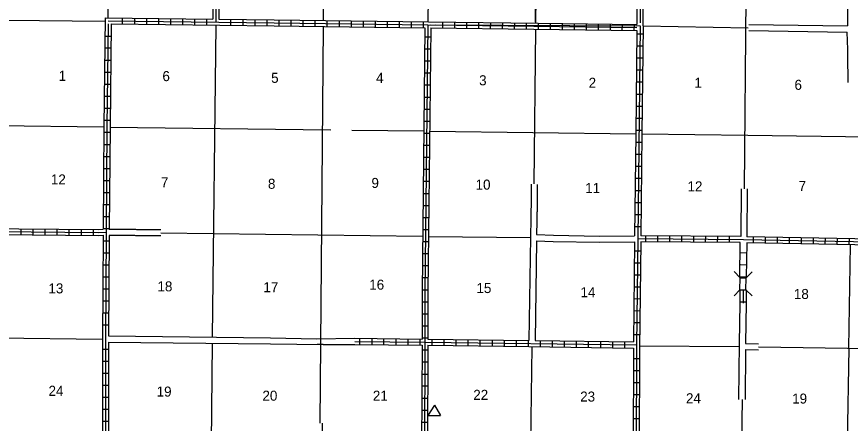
# Model space of a CAD drawing. Extents: x 1114317 to 1552118, y 15990191 to 16382059.
# Drawn here: x 1399191 to 1440738, y 16130776 to 16151040 of the extents above; entities that cross this region are included whole.
import ezdxf

# ---------------------------------------------------------------- set-up
doc = ezdxf.new("R2010")
doc.units = 0
for name, color, linetype in [('L11', 7, 'Continuous'), ('L13', 7, 'Continuous'), ('L14', 7, 'Continuous'), ('L18', 7, 'Continuous'), ('L35', 7, 'Continuous'), ('L8', 7, 'Continuous'), ('L9', 7, 'Continuous')]:
    doc.layers.add(name, color=color, linetype=linetype)

msp = doc.modelspace()

# ---------------------------------------------------------------- linework, layer by layer
at = {"layer": 'L11'}
for p, q in [((1440616, 16153304), (1440591, 16150578)), ((1435678, 16150642), (1440591, 16150578)), ((1435675, 16150346), (1440589, 16150274)), ((1435299, 16142468), (1435276, 16140078)), ((1435599, 16142465), (1435576, 16140075)), ((1424801, 16140061), (1424714, 16134902)), ((1425105, 16139876), (1425025, 16134896)), ((1435224, 16136763), (1435200, 16134754)), ((1435542, 16136763), (1435522, 16134754)), ((1435200, 16134754), (1435169, 16131967)), ((1435522, 16134754), (1436164, 16134744)), ((1435522, 16134453), (1435499, 16131965)), ((1435522, 16134453), (1436160, 16134443)), ((1414424, 16130785), (1414413, 16129717))]:
    msp.add_line(p, q, dxfattribs=at)
for points in [[(1440624, 16147757), (1440624, 16147808), (1440625, 16147856), (1440623, 16147905), (1440623, 16147956), (1440620, 16148904), (1440619, 16148952), (1440617, 16149002), (1440616, 16149054), (1440616, 16149106), (1440616, 16149157), (1440616, 16149207), (1440616, 16149255), (1440615, 16149303), (1440614, 16149352), (1440613, 16149402), (1440589, 16150274)], [(1424835, 16142686), (1424831, 16142386), (1424830, 16142336), (1424829, 16142284), (1424830, 16142234), (1424830, 16142184), (1424829, 16141887), (1424827, 16141839), (1424826, 16141788), (1424825, 16141734), (1424826, 16141684), (1424823, 16141339), (1424821, 16141291), (1424819, 16141242), (1424816, 16141193), (1424814, 16141142), (1424812, 16141091), (1424810, 16141038), (1424810, 16140986), (1424810, 16140936), (1424810, 16140885), (1424811, 16140834), (1424812, 16140780), (1424815, 16140727), (1424817, 16140685), (1424815, 16140644), (1424813, 16140597), (1424808, 16140547), (1424805, 16140492), (1424804, 16140439), (1424803, 16140390), (1424802, 16140339), (1424802, 16140287), (1424802, 16140237), (1424801, 16140061)], [(1425135, 16142682), (1425131, 16142382), (1425130, 16142332), (1425129, 16142284), (1425130, 16142235), (1425130, 16142184), (1425129, 16141882), (1425127, 16141830), (1425126, 16141781), (1425125, 16141735), (1425126, 16141685), (1425123, 16141331), (1425121, 16141279), (1425119, 16141228), (1425116, 16141178), (1425114, 16141129), (1425112, 16141080), (1425110, 16141034), (1425110, 16140985), (1425110, 16140936), (1425110, 16140886), (1425111, 16140838), (1425112, 16140791), (1425114, 16140744), (1425118, 16140687), (1425115, 16140628), (1425112, 16140575), (1425108, 16140525), (1425105, 16140481), (1425104, 16140434), (1425103, 16140383), (1425102, 16140334), (1425102, 16140286), (1425102, 16140236), (1425102, 16140180)], [(1406370, 16140114), (1406320, 16140116), (1406273, 16140118), (1406225, 16140117), (1406174, 16140118), (1406125, 16140118), (1406073, 16140118), (1406024, 16140119), (1405974, 16140118), (1405924, 16140119), (1405875, 16140119), (1405824, 16140119), (1405774, 16140120), (1405725, 16140120), (1405675, 16140120), (1405623, 16140120), (1405574, 16140121), (1405523, 16140121), (1405473, 16140123), (1405424, 16140123), (1405373, 16140123), (1405323, 16140124), (1405274, 16140125), (1405224, 16140125), (1405173, 16140126), (1405123, 16140127), (1405073, 16140128), (1405022, 16140129), (1404972, 16140130), (1404923, 16140131), (1404873, 16140132), (1404824, 16140133), (1404775, 16140133), (1404725, 16140134), (1404675, 16140134), (1404625, 16140134), (1404575, 16140134), (1404524, 16140135), (1404473, 16140136), (1404423, 16140136), (1404372, 16140137), (1404322, 16140139), (1404274, 16140140), (1404225, 16140140), (1404175, 16140140), (1404125, 16140141), (1404075, 16140141), (1404025, 16140142), (1403975, 16140142), (1403800, 16140143)], [(1406380, 16140414), (1406330, 16140416), (1406277, 16140418), (1406225, 16140417), (1406175, 16140418), (1406125, 16140418), (1406077, 16140418), (1406026, 16140419), (1405976, 16140418), (1405926, 16140419), (1405875, 16140419), (1405826, 16140419), (1405776, 16140420), (1405725, 16140420), (1405676, 16140420), (1405627, 16140420), (1405577, 16140421), (1405528, 16140421), (1405478, 16140423), (1405426, 16140423), (1405378, 16140423), (1405328, 16140424), (1405277, 16140425), (1405227, 16140425), (1405178, 16140426), (1405128, 16140427), (1405078, 16140428), (1405029, 16140429), (1404979, 16140430), (1404929, 16140431), (1404879, 16140432), (1404828, 16140433), (1404777, 16140433), (1404726, 16140434), (1404676, 16140434), (1404627, 16140434), (1404576, 16140434), (1404527, 16140435), (1404478, 16140436), (1404428, 16140436), (1404380, 16140437), (1404329, 16140439), (1404278, 16140440), (1404227, 16140440), (1404177, 16140440), (1404127, 16140441), (1404077, 16140441), (1404028, 16140442), (1403977, 16140442), (1403802, 16140443)], [(1425102, 16140180), (1425949, 16140145), (1428230, 16140103), (1429989, 16140118)], [(1425105, 16139876), (1425934, 16139844), (1428230, 16139802), (1429990, 16139816)], [(1403774, 16135129), (1411847, 16135034), (1414138, 16134992), (1416050, 16135013)], [(1403774, 16134828), (1411847, 16134738), (1414466, 16134696), (1414165, 16134696)], [(1414466, 16134696), (1416050, 16134712)]]:
    msp.add_lwpolyline(points, dxfattribs=at)
at = {"layer": 'L13'}
for p, q in [((1419931, 16171630), (1419682, 16150784)), ((1414656, 16168034), (1414471, 16150852)), ((1403758, 16150978), (1403989, 16166563)), ((1435549, 16155276), (1435445, 16142467)), ((1425091, 16154217), (1425051, 16150714)), ((1398690, 16150869), (1403603, 16150821)), ((1409118, 16150617), (1408937, 16135068)), ((1414471, 16150552), (1414294, 16130783)), ((1430406, 16150584), (1435650, 16150489)), ((1425047, 16150418), (1424958, 16142708)), ((1395660, 16145640), (1403542, 16145546)), ((1403842, 16145536), (1414842, 16145403)), ((1415897, 16145388), (1419475, 16145345)), ((1419774, 16145336), (1430047, 16145208)), ((1430348, 16145203), (1435625, 16145135)), ((1435625, 16145135), (1445922, 16145008)), ((1406370, 16140270), (1419421, 16140101)), ((1419717, 16140087), (1424801, 16140033)), ((1440738, 16139677), (1440650, 16134527)), ((1393256, 16135102), (1403473, 16134975)), ((1408938, 16134770), (1408879, 16129788)), ((1424864, 16134592), (1424803, 16129612)), ((1430234, 16134642), (1435198, 16134612)), ((1436162, 16134593), (1442764, 16134495)), ((1440657, 16134527), (1440575, 16129252)), ((1435354, 16131966), (1435157, 16118888))]:
    msp.add_line(p, q, dxfattribs=at)
at = {"layer": 'L18'}
for p, q in [((1435247, 16138028), (1434946, 16138334)), ((1435237, 16137426), (1435247, 16138028)), ((1435247, 16138028), (1435548, 16138028)), ((1435538, 16137426), (1435548, 16138028)), ((1435548, 16138028), (1435849, 16138328)), ((1435237, 16137426), (1434941, 16137135)), ((1435237, 16137426), (1435538, 16137426)), ((1435538, 16137426), (1435839, 16137130))]:
    msp.add_line(p, q, dxfattribs=at)
at = {"layer": 'L35'}
for p, q in [((1420015, 16131676), (1419682, 16131169)), ((1420015, 16131676), (1420321, 16131169)), ((1419682, 16131169), (1420321, 16131169))]:
    msp.add_line(p, q, dxfattribs=at)
at = {"layer": 'L8'}
for p, q in [((1425015, 16155842), (1425031, 16150768)), ((1404455, 16150969), (1404455, 16150668)), ((1405057, 16150958), (1405057, 16150663)), ((1405659, 16150953), (1405659, 16150652)), ((1406256, 16150953), (1406256, 16150652)), ((1406858, 16150943), (1406858, 16150642)), ((1407454, 16150937), (1407454, 16150636)), ((1408056, 16150927), (1408056, 16150626)), ((1408658, 16150921), (1408658, 16150620)), ((1409856, 16150911), (1409856, 16150610)), ((1410458, 16150900), (1410458, 16150605)), ((1411055, 16150895), (1411055, 16150594)), ((1411657, 16150884), (1411657, 16150583)), ((1412259, 16150884), (1412259, 16150583)), ((1412855, 16150879), (1412855, 16150578)), ((1413457, 16150869), (1413457, 16150568)), ((1414054, 16150863), (1414054, 16150562)), ((1414656, 16150853), (1414656, 16150552)), ((1415258, 16150842), (1415258, 16150547)), ((1415854, 16150837), (1415854, 16150536)), ((1416456, 16150826), (1416456, 16150525)), ((1417058, 16150821), (1417058, 16150520)), ((1417655, 16150811), (1417655, 16150510)), ((1418257, 16150800), (1418257, 16150504)), ((1418859, 16150795), (1418859, 16150494)), ((1419455, 16150784), (1419455, 16150488)), ((1420427, 16150478), (1420430, 16150776)), ((1421023, 16150470), (1421027, 16150769)), ((1421620, 16150463), (1421624, 16150761)), ((1422216, 16150455), (1422220, 16150753)), ((1422813, 16150448), (1422817, 16150746)), ((1423409, 16150440), (1423413, 16150738)), ((1424006, 16150433), (1424010, 16150731)), ((1424603, 16150425), (1424606, 16150723)), ((1425199, 16150417), (1425203, 16150716)), ((1425796, 16150410), (1425799, 16150708)), ((1426392, 16150402), (1426396, 16150701)), ((1426989, 16150395), (1426993, 16150693)), ((1427585, 16150387), (1427589, 16150685)), ((1428182, 16150380), (1428186, 16150678)), ((1428779, 16150372), (1428782, 16150670)), ((1429375, 16150365), (1429379, 16150663)), ((1429972, 16150357), (1429975, 16150655)), ((1430258, 16150583), (1430142, 16139971)), ((1430406, 16150584), (1430348, 16145203)), ((1403600, 16150077), (1403901, 16150077)), ((1430104, 16150354), (1430047, 16145208)), ((1430400, 16150172), (1430099, 16150172)), ((1419524, 16150034), (1419825, 16150034)), ((1403589, 16149480), (1403890, 16149480)), ((1419513, 16149438), (1419814, 16149438)), ((1430400, 16149570), (1430099, 16149570)), ((1403584, 16148878), (1403880, 16148878)), ((1419513, 16148836), (1419814, 16148836)), ((1430390, 16148968), (1430089, 16148968)), ((1403573, 16148276), (1403874, 16148276)), ((1419508, 16148234), (1419809, 16148234)), ((1430379, 16148371), (1430084, 16148371)), ((1403563, 16147679), (1403864, 16147679)), ((1419497, 16147637), (1419798, 16147637)), ((1430374, 16147769), (1430073, 16147769)), ((1430363, 16147167), (1430062, 16147167)), ((1403558, 16147078), (1403859, 16147078)), ((1419492, 16147035), (1419788, 16147035)), ((1403547, 16146476), (1403848, 16146476)), ((1419492, 16146433), (1419788, 16146433)), ((1430363, 16146571), (1430062, 16146571)), ((1430358, 16145969), (1430057, 16145969)), ((1403542, 16145879), (1403843, 16145879)), ((1419482, 16145837), (1419783, 16145837)), ((1403542, 16145277), (1403843, 16145277)), ((1419471, 16145235), (1419772, 16145235)), ((1430047, 16145208), (1429989, 16140118)), ((1430348, 16145367), (1430047, 16145367)), ((1430348, 16145203), (1430291, 16140119)), ((1403531, 16144675), (1403832, 16144675)), ((1430337, 16144770), (1430041, 16144770)), ((1419466, 16144638), (1419767, 16144638)), ((1403531, 16144078), (1403832, 16144078)), ((1419466, 16144036), (1419767, 16144036)), ((1430337, 16144168), (1430041, 16144168)), ((1403526, 16143477), (1403822, 16143477)), ((1419455, 16143434), (1419756, 16143434)), ((1430332, 16143572), (1430031, 16143572)), ((1403515, 16142880), (1403816, 16142880)), ((1419450, 16142838), (1419746, 16142838)), ((1430321, 16142970), (1430020, 16142970)), ((1403515, 16142278), (1403816, 16142278)), ((1419439, 16142236), (1419740, 16142236)), ((1430316, 16142368), (1430015, 16142368)), ((1430305, 16141771), (1430004, 16141771)), ((1403505, 16141676), (1403806, 16141676)), ((1419429, 16141634), (1419730, 16141634)), ((1403505, 16141079), (1403806, 16141079)), ((1419429, 16141037), (1419730, 16141037)), ((1430305, 16141169), (1430004, 16141169)), ((1430300, 16140567), (1429999, 16140567)), ((1399413, 16140171), (1399413, 16140467)), ((1400015, 16140171), (1400015, 16140467)), ((1400617, 16140161), (1400617, 16140462)), ((1401213, 16140150), (1401213, 16140451)), ((1401815, 16140150), (1401815, 16140451)), ((1402417, 16140145), (1402417, 16140446)), ((1403014, 16140134), (1403014, 16140435)), ((1403500, 16140477), (1403800, 16140477)), ((1419424, 16140435), (1419725, 16140435)), ((1430531, 16140117), (1430529, 16139818)), ((1431128, 16140112), (1431126, 16139814)), ((1431725, 16140107), (1431722, 16139809)), ((1432321, 16140102), (1432319, 16139804)), ((1403500, 16139876), (1403800, 16139876)), ((1419413, 16139833), (1419714, 16139833)), ((1432918, 16140098), (1432915, 16139799)), ((1433514, 16140093), (1433512, 16139794)), ((1434111, 16140088), (1434109, 16139790)), ((1434707, 16140083), (1434705, 16139785)), ((1435237, 16138038), (1435256, 16139780)), ((1435573, 16139775), (1435553, 16138038)), ((1435902, 16140068), (1435897, 16139770)), ((1436499, 16140057), (1436493, 16139759)), ((1437095, 16140046), (1437089, 16139747)), ((1437692, 16140034), (1437686, 16139736)), ((1438288, 16140023), (1438282, 16139725)), ((1438885, 16140011), (1438879, 16139713)), ((1439481, 16140000), (1439475, 16139702)), ((1440078, 16139989), (1440072, 16139690)), ((1440674, 16139977), (1440668, 16139679)), ((1403489, 16139279), (1403790, 16139279)), ((1429986, 16139376), (1430284, 16139372)), ((1435247, 16139284), (1435553, 16139279)), ((1419408, 16139237), (1419709, 16139237)), ((1403489, 16138677), (1403790, 16138677)), ((1419408, 16138635), (1419709, 16138635)), ((1429979, 16138779), (1430278, 16138776)), ((1435258, 16138688), (1435564, 16138677)), ((1403489, 16138075), (1403790, 16138075)), ((1419397, 16138038), (1419698, 16138038)), ((1429973, 16138182), (1430271, 16138179)), ((1435237, 16138086), (1435548, 16138075)), ((1403484, 16137478), (1403779, 16137478)), ((1419392, 16137436), (1419688, 16137436)), ((1429966, 16137586), (1430265, 16137583)), ((1435231, 16137420), (1435224, 16136763)), ((1435249, 16137423), (1435547, 16137420)), ((1435398, 16137422), (1435392, 16136764)), ((1435548, 16137420), (1435542, 16136763)), ((1403484, 16136876), (1403779, 16136876)), ((1419392, 16136834), (1419688, 16136834)), ((1429960, 16136989), (1430258, 16136986)), ((1435243, 16136827), (1435541, 16136824)), ((1429953, 16136393), (1430251, 16136389)), ((1403484, 16136280), (1403779, 16136280)), ((1419392, 16136238), (1419688, 16136238)), ((1403473, 16135678), (1403774, 16135678)), ((1419392, 16135636), (1419688, 16135636)), ((1429947, 16135796), (1430245, 16135793)), ((1429940, 16135200), (1430238, 16135196)), ((1416282, 16135013), (1416282, 16134712)), ((1416884, 16135002), (1416884, 16134701)), ((1417481, 16134992), (1417481, 16134696)), ((1418082, 16134986), (1418082, 16134685)), ((1418679, 16134976), (1418679, 16134680)), ((1419281, 16134970), (1419281, 16134669)), ((1419392, 16135034), (1419688, 16135034)), ((1419883, 16134960), (1419883, 16134667)), ((1420480, 16134955), (1420480, 16134658)), ((1421081, 16134955), (1421081, 16134654)), ((1421683, 16134944), (1421683, 16134643)), ((1422280, 16134933), (1422280, 16134638)), ((1422882, 16134928), (1422882, 16134627)), ((1423484, 16134918), (1423484, 16134617)), ((1424080, 16134912), (1424080, 16134611)), ((1424682, 16134902), (1424682, 16134601)), ((1425279, 16134896), (1425279, 16134596)), ((1425881, 16134886), (1425881, 16134585)), ((1426483, 16134875), (1426483, 16134580)), ((1427079, 16134870), (1427079, 16134569)), ((1427681, 16134859), (1427681, 16134559)), ((1428283, 16134854), (1428283, 16134553)), ((1428880, 16134844), (1428880, 16134543)), ((1429482, 16134833), (1429482, 16134537)), ((1403473, 16134479), (1403774, 16134479)), ((1419392, 16134437), (1419688, 16134437)), ((1403473, 16133877), (1403774, 16133877)), ((1429932, 16134005), (1430230, 16134004)), ((1419381, 16133835), (1419682, 16133835)), ((1403473, 16133275), (1403774, 16133275)), ((1419381, 16133233), (1419682, 16133233)), ((1429929, 16133409), (1430228, 16133408)), ((1403473, 16132679), (1403774, 16132679)), ((1419381, 16132637), (1419682, 16132637)), ((1429927, 16132812), (1430225, 16132811)), ((1429925, 16132216), (1430223, 16132214)), ((1403473, 16132077), (1403774, 16132077)), ((1419371, 16132035), (1419672, 16132035)), ((1403473, 16131475), (1403774, 16131475)), ((1419371, 16131438), (1419672, 16131438)), ((1429922, 16131619), (1430220, 16131618)), ((1429920, 16131022), (1430218, 16131021)), ((1403473, 16130878), (1403774, 16130878)), ((1419371, 16130836), (1419672, 16130836))]:
    msp.add_line(p, q, dxfattribs=at)
for points in [[(1409439, 16177195), (1409413, 16171894), (1409233, 16161392), (1409154, 16156069), (1409117, 16150779)], [(1430590, 16176905), (1430522, 16171630), (1430390, 16167078), (1430337, 16161117), (1430289, 16155837), (1430258, 16150737)], [(1409175, 16166519), (1409080, 16161392), (1409006, 16156069), (1408964, 16150921)], [(1409383, 16161355), (1409307, 16156069), (1409265, 16150921)], [(1430142, 16155684), (1430104, 16150648)], [(1430437, 16155684), (1430405, 16150584)], [(1403605, 16150979), (1403542, 16145567), (1403500, 16140446)], [(1403605, 16150979), (1408964, 16150921)], [(1409265, 16150921), (1412021, 16150884), (1419716, 16150784)], [(1403758, 16150679), (1403690, 16145567), (1403647, 16140303), (1403621, 16134976), (1403621, 16129727)], [(1403758, 16150826), (1412021, 16150737), (1419682, 16150636), (1430258, 16150583)], [(1403906, 16150679), (1403843, 16145567), (1403802, 16140443)], [(1403906, 16150679), (1412021, 16150583), (1419529, 16150488)], [(1419682, 16150636), (1419540, 16137336), (1419540, 16134817), (1419513, 16129537)], [(1419716, 16150784), (1425184, 16150712)], [(1419832, 16150635), (1430106, 16150504)], [(1420089, 16150637), (1430106, 16150586)], [(1425184, 16150712), (1430104, 16150648)], [(1419529, 16150488), (1419392, 16137336), (1419392, 16134970)], [(1419830, 16150485), (1419688, 16137336), (1419688, 16134970)], [(1419830, 16150485), (1430104, 16150354)], [(1393288, 16140525), (1403283, 16140435), (1403500, 16140446)], [(1382618, 16140488), (1393140, 16140377), (1403283, 16140287), (1403647, 16140303)], [(1393288, 16140229), (1403288, 16140134), (1403500, 16140145)], [(1403500, 16140145), (1403473, 16134976), (1403473, 16129875)], [(1403800, 16140143), (1403774, 16135129)], [(1435259, 16140080), (1430291, 16140119)], [(1429990, 16139816), (1429935, 16134830)], [(1430142, 16139971), (1430084, 16134680), (1430062, 16129384), (1429989, 16121527), (1429999, 16118951)], [(1446039, 16139712), (1444556, 16139754), (1435421, 16139928), (1430142, 16139971)], [(1430290, 16139819), (1430233, 16134525)], [(1435256, 16139780), (1430290, 16139819)], [(1445890, 16139566), (1444552, 16139604), (1435573, 16139775)], [(1445890, 16139866), (1444559, 16139904), (1435576, 16140075)], [(1403774, 16134828), (1403774, 16129875)], [(1416050, 16135013), (1419392, 16134970)], [(1416050, 16134859), (1419540, 16134817), (1430084, 16134680)], [(1416050, 16134712), (1419392, 16134669)], [(1419688, 16134970), (1424714, 16134902)], [(1425025, 16134896), (1429935, 16134830)], [(1419392, 16134669), (1419365, 16129685)], [(1419688, 16134669), (1419666, 16129685)], [(1419688, 16134669), (1424714, 16134600)], [(1424714, 16134600), (1429933, 16134529)], [(1429933, 16134529), (1429913, 16129539)], [(1430233, 16134525), (1430213, 16129538)]]:
    msp.add_lwpolyline(points, dxfattribs=at)
at = {"layer": 'L9'}
msp.add_lwpolyline([(1419832, 16150635), (1430106, 16150504)], dxfattribs=at)

# ---------------------------------------------------------------- texts
at = {"layer": 'L14'}
for s, p in [('1', (1401282, 16147843)), ('6', (1406456, 16147827)), ('5', (1411873, 16147743)), ('4', (1417106, 16147743)), ('3', (1422238, 16147621)), ('2', (1427697, 16147495)), ('1', (1432966, 16147495)), ('6', (1437956, 16147394)), ('12', (1400897, 16142679)), ('7', (1406382, 16142537)), ('9', (1416873, 16142505)), ('8', (1411715, 16142463)), ('10', (1422063, 16142421)), ('11', (1427523, 16142252)), ('12', (1432623, 16142336)), ('7', (1438162, 16142352)), ('13', (1400775, 16137251)), ('18', (1406208, 16137352)), ('17', (1411488, 16137309)), ('16', (1416763, 16137436)), ('15', (1422106, 16137267)), ('14', (1427291, 16137061)), ('18', (1437924, 16136972)), ('24', (1400780, 16132146)), ('19', (1406166, 16132109)), ('20', (1411440, 16131903)), ('21', (1416942, 16131903)), ('22', (1421947, 16131945)), ('23', (1427275, 16131860)), ('24', (1432549, 16131776)), ('19', (1437840, 16131760))]:
    msp.add_text(s, height=500, rotation=0, dxfattribs=at).set_placement(p)

doc.saveas('drawing.dxf')
